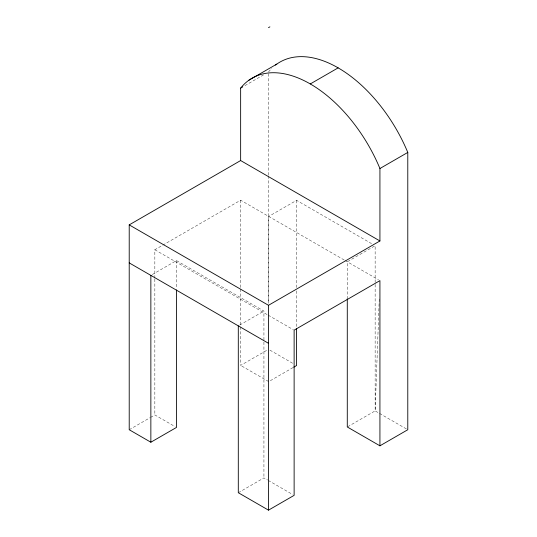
<?xml version="1.0" encoding="UTF-8"?>
<svg xmlns="http://www.w3.org/2000/svg" width="537" height="537" viewBox="0 0 537 537"><rect width="100%" height="100%" fill="white"/><g stroke="black" fill="none" stroke-linecap="round" stroke-linejoin="round"><path stroke-width="0.4" stroke-dasharray="2.69 2.01" d="M379.256 298.995L375.141 410.892L347.285 426.975M244.926 85.625L264.217 74.495M154.844 278.253L154.844 249.745L162.053 245.584M162.778 245.167L240.643 200.207L344.405 260.116M152.28 274.561L176.485 260.586L263.929 311.071L263.929 341.237M371.544 243.617L296.585 200.341L268.728 216.424L268.728 303.633M239.724 325.046L263.929 311.071M129.216 429.734L149.863 417.813M150.575 417.403L154.844 414.94L175.042 426.6M240.643 326.832L240.643 365.402L267.788 349.735M293.014 367.597L268.728 381.619L240.643 365.402M238.3 492.718L263.929 477.917L267.527 479.997M345.123 260.532L378.478 279.784M154.844 249.745L267.527 314.803M268.245 315.212L293.41 329.745M269.943 350.151L292.987 363.455M406.334 428.895L375.141 410.892L375.141 245.698L347.285 261.781L347.285 297.834M268.245 480.407L292.692 494.523M296.585 200.341L296.585 287.55M296.585 290.906L296.585 327.798M268.5 73.697L268.5 175.062M268.5 175.901L268.5 303.244M263.929 342.076L263.929 477.917M240.643 200.207L240.643 288.255M240.643 289.094L240.643 325.993M176.485 260.586L176.485 288.235M154.844 279.092L154.844 414.94M268.5 72.018A116.428 67.219 60 0 1 271.836 68.293"/><path stroke-width="0.81" d="M268.5 27.656L269.896 26.85M248.967 80.174L276.823 64.091M240.643 88.102A116.428 67.219 60 0 1 379.928 168.517L379.928 240.965L240.643 160.55L240.643 88.102L242.784 86.866M310.285 83.947L338.142 67.863M176.485 289.906L176.485 427.432L150.857 442.226L129.216 429.734L129.216 224.882L240.643 160.55M379.928 168.517L407.784 152.434A116.428 67.219 60 0 0 275.528 65.051M129.216 224.882L268.5 305.298L379.928 240.965M293.732 367.187L296.585 365.536L296.585 328.637M238.3 325.872L238.3 492.718L268.5 510.15L294.128 495.356L294.128 330.161L379.928 280.623L379.928 445.817L407.784 429.734L407.784 152.434M129.216 262.888L268.5 343.304M379.928 445.817L347.285 426.975L347.285 298.673M268.5 305.298L268.5 510.15M150.857 275.38L150.857 442.226"/></g></svg>
